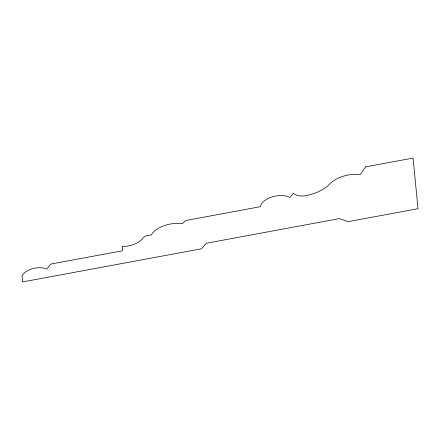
<?xml version="1.0" encoding="UTF-8"?>
<svg xmlns="http://www.w3.org/2000/svg" width="440" height="440" viewBox="0 0 440 440"><rect width="100%" height="100%" fill="white"/><g stroke="black" fill="none" stroke-linecap="round" stroke-linejoin="round"><path stroke-width="0.66" d="M365.613 166.864L360.3 174.576A22.869 11.814 -12.3 0 0 330.368 183.425A31.614 16.33 -12.3 0 1 304.981 195.855A13.992 7.227 -12.3 0 1 293.425 193.204L289.768 197.445A16.384 8.465 -12.3 0 0 272.085 196.966A16.384 8.465 -12.3 0 0 260.541 206.657L185.609 220.534L182.303 223.768A21.181 10.94 -12.3 0 0 151.399 234.999A7.431 3.839 -12.3 0 0 141.889 239.371A17.105 8.839 -12.3 0 1 122.172 246.505L122.584 250.773L50.694 264.088L46.772 269.165A14.184 7.326 -12.3 0 0 32.406 268.747A14.184 7.326 -12.3 0 0 22 276.32L22.545 281.93L201.493 248.793L206.245 243.265L339.4 218.609L348.013 221.661L418 208.703L413.083 158.07L365.613 166.864"/></g></svg>
